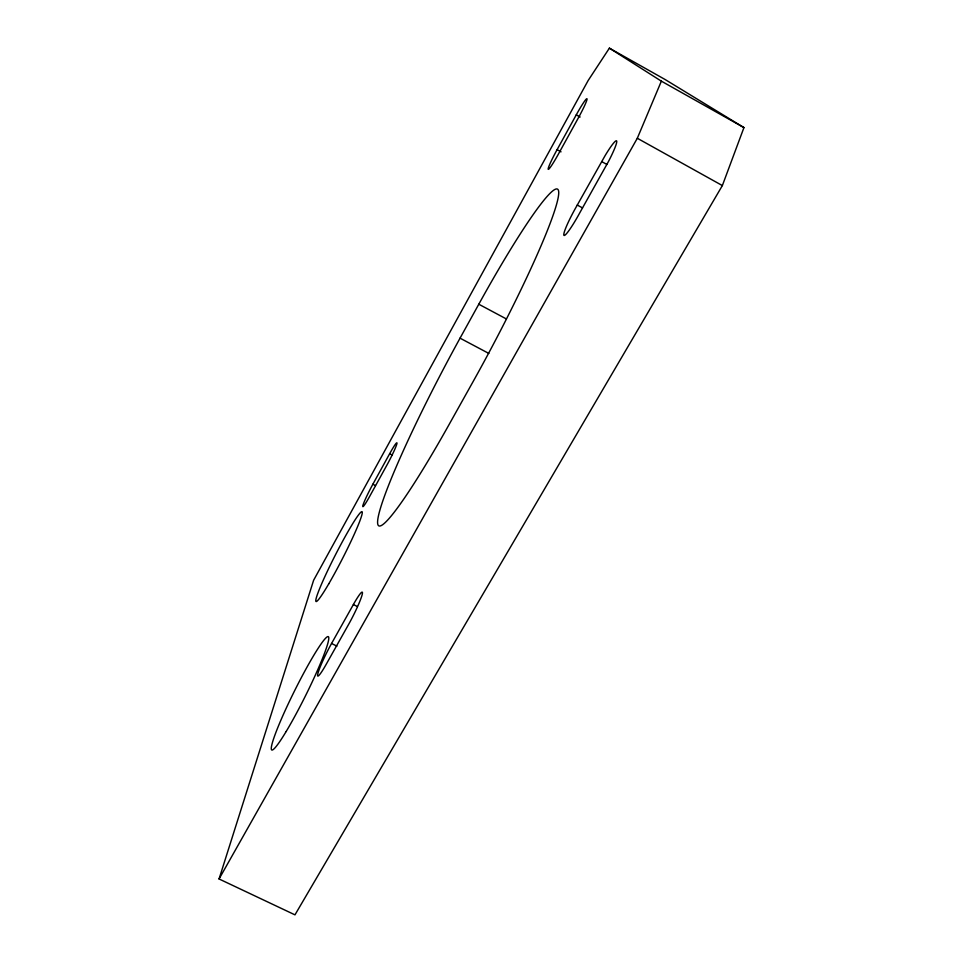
<?xml version="1.0" encoding="UTF-8"?>
<svg xmlns="http://www.w3.org/2000/svg" width="963" height="963" viewBox="0 0 963 963"><rect width="100%" height="100%" fill="white"/><g stroke="black" fill="none" stroke-linecap="round" stroke-linejoin="round"><path stroke-width="1.44" d="M219.058 878.966L313.625 580.244L588.164 80.507L609.386 48.15L665.18 79.556L743.942 127.598L722.358 185.57L294.967 914.85L219.058 878.966L637.313 138.263L661.364 81.157L609.386 48.15M372.862 484.245L389.654 453.729A18.586 1.469 -62.6 0 1 396.876 443.835A18.586 1.469 -62.6 0 1 386.933 465.057L369.756 496.222A18.502 1.445 -62.7 0 1 362.895 505.503A18.502 1.445 -62.7 0 1 372.862 484.245L375.474 485.581M557.096 149.662L576.259 114.862A20.271 1.649 -61.4 0 1 587.009 98.792A20.271 1.649 -61.4 0 1 578.137 118.305L558.468 153.972A20.042 1.637 -61.5 0 1 548.176 169.259A20.042 1.637 -61.5 0 1 557.096 149.662L561.032 151.841M460.049 338.169L478.792 304.224A169.596 15.95 -62.1 0 1 558.672 194.032A169.596 15.95 -62.1 0 1 472.869 382.01L449.709 423.431A168.188 15.721 -62.3 0 1 377.785 519.551A168.188 15.721 -62.3 0 1 460.049 338.169L488.831 353.433M331.561 643.477L353.385 604.535A24.869 2.552 -63.3 0 1 362.208 594.496A24.869 2.552 -63.3 0 1 348.606 624.409L326.144 664.41A24.785 2.492 -63.4 0 1 317.91 673.438A24.785 2.492 -63.4 0 1 331.561 643.477L336.906 646.137M577.282 205.059L605.089 155.645A27.133 3.009 -61.2 0 1 616.657 140.959A27.133 3.009 -61.2 0 1 608.484 161.483L579.919 212.558A26.952 2.997 -61.4 0 1 563.837 235.153A26.952 2.997 -61.4 0 1 577.282 205.059L582.507 207.912M353.385 604.535L357.345 606.534M389.654 453.729L392.29 455.09M478.792 304.224L506.394 318.958M601.658 161.567L606.907 164.456M576.259 114.862L580.135 117.017M637.313 138.263L722.358 185.57M661.364 81.157L743.942 127.598M328.78 583.795A50.461 3.984 -62.9 0 0 362.22 511.979A50.461 3.984 -62.9 0 0 326.084 573.972A50.461 3.984 -62.9 0 0 328.78 583.795M286.143 731.531A63.377 6.007 -63.5 0 0 328.78 637.783A63.377 6.007 -63.5 0 0 285.18 710.477A63.377 6.007 -63.5 0 0 286.143 731.531"/></g></svg>
